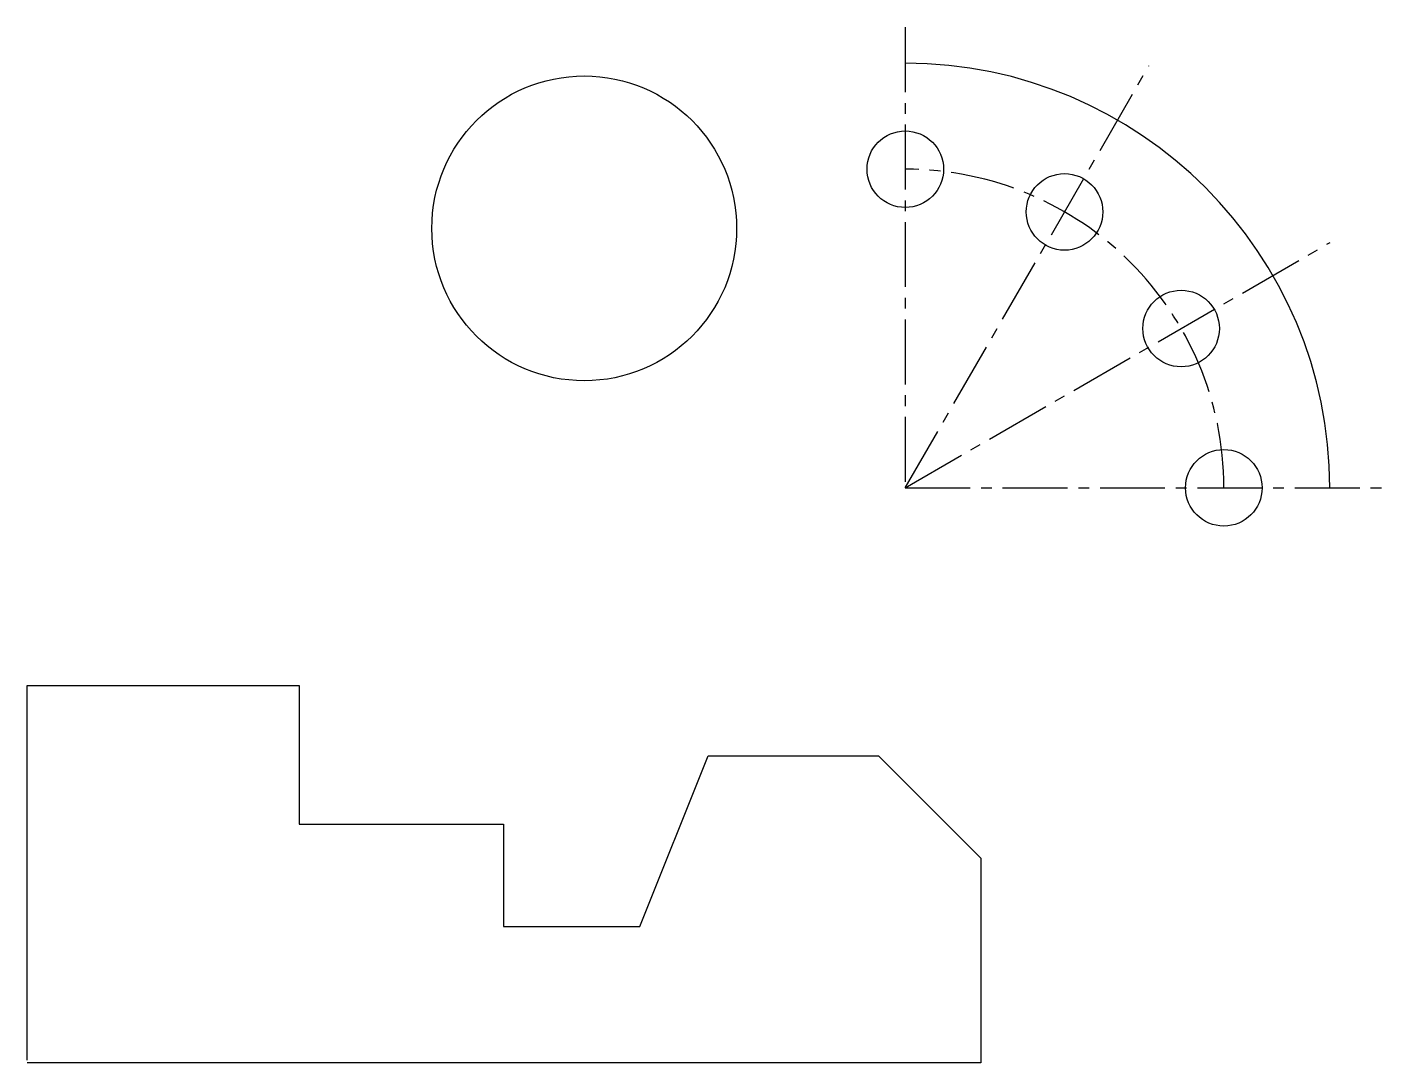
# Model space of a CAD drawing. Header units: millimetres. Extents: x 40 to 440, y 30 to 334.
import ezdxf

# ---------------------------------------------------------------- set-up
doc = ezdxf.new("R2010")
doc.units = ezdxf.units.MM
doc.header["$MEASUREMENT"] = 0
doc.linetypes.add('CENTER2', pattern=[28.575, 19.05, -3.175, 3.175, -3.175])
doc.layers.add('图层2', color=5, linetype='CENTER2')

msp = doc.modelspace()

# ---------------------------------------------------------------- linework, layer by layer
for p, q in [((40.2, 30.75), (40.2, 140.71)), ((40.2, 140.71), (120, 140.71)), ((120, 140.71), (120, 100)), ((220, 70), (240, 120)), ((240, 120), (290, 120)), ((240, 120), (290, 120)), ((290, 120), (320, 90)), ((120, 100), (180, 100)), ((180, 100), (180, 70)), ((320, 90), (320, 30)), ((180, 70), (220, 70)), ((320, 30), (40.2, 30))]:
    msp.add_line(p, q)
for centre, radius in [((203.65, 274.81), 44.72), ((297.85, 292.16), 11.23), ((344.58, 279.63), 11.23), ((378.79, 245.42), 11.23), ((391.32, 198.69), 11.23)]:
    msp.add_circle(centre, radius)
msp.add_arc((297.85, 198.69), 124.56, 0, 90)
at = {"linetype": 'CENTER2'}
msp.add_arc((297.85, 198.69), 93.47, 0, 90, dxfattribs=at)
at = {"layer": '图层2'}
for p, q in [((297.85, 333.81), (297.85, 198.69)), ((297.85, 198.69), (369.34, 322.51)), ((297.85, 198.69), (422.57, 270.7)), ((297.85, 198.69), (440.01, 198.69))]:
    msp.add_line(p, q, dxfattribs=at)

doc.saveas('drawing.dxf')
